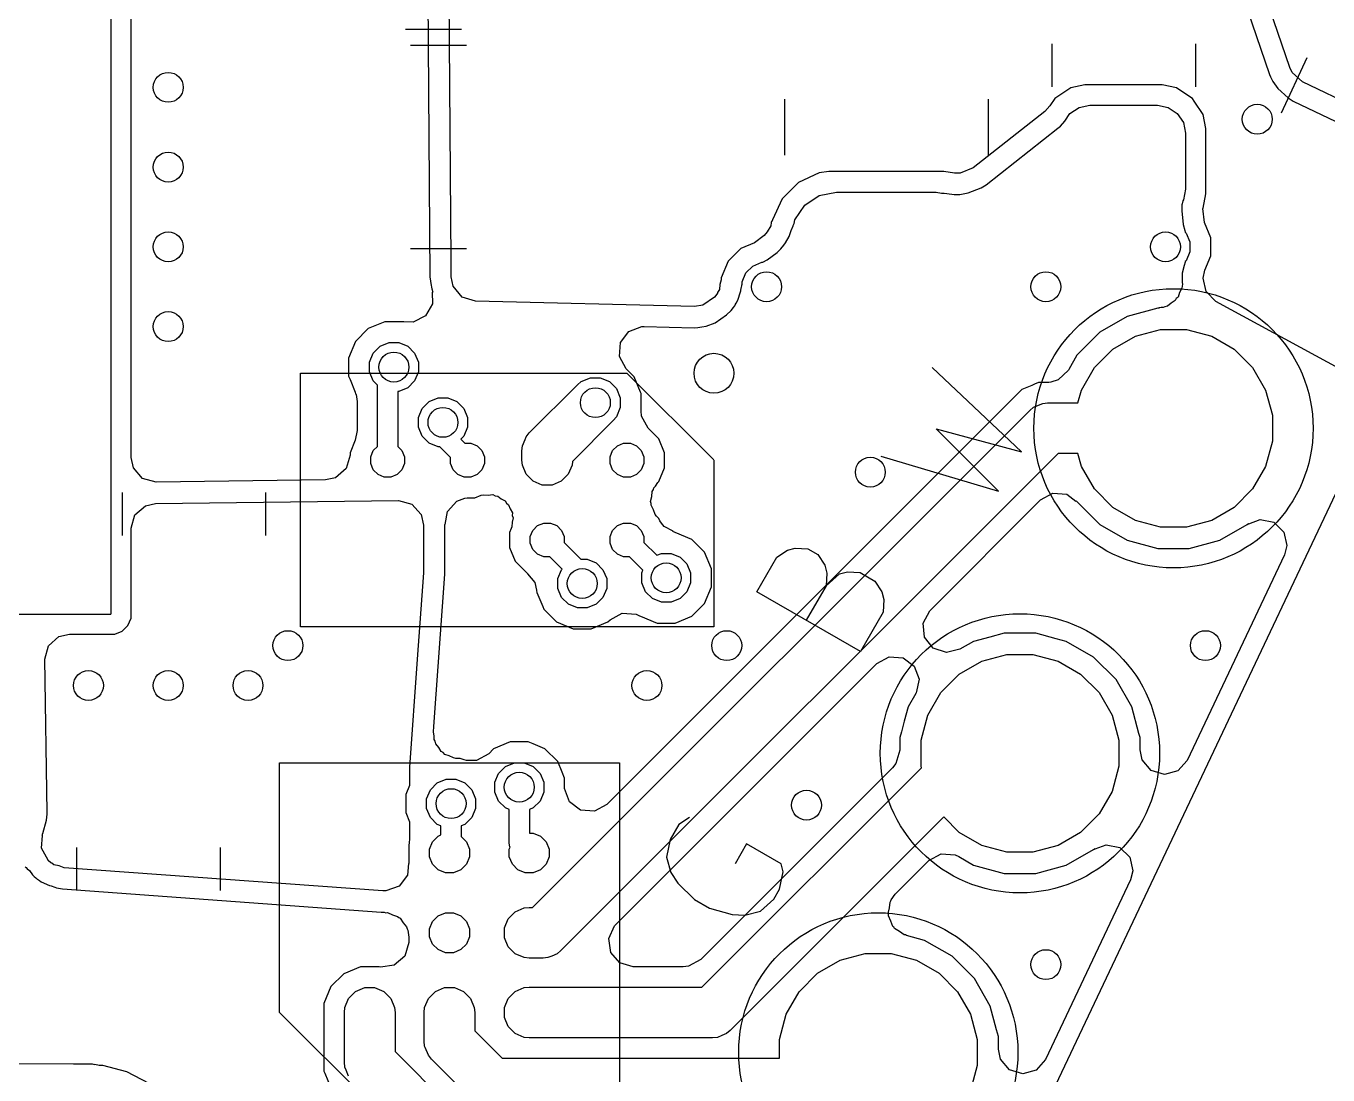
# Model space of a CAD drawing. Extents: x -28 to 25.3, y -6.8 to 48.4.
# Drawn here: x 15.07 to 21.6, y -2.31 to 2.95 of the extents above; entities that cross this region are included whole.
import ezdxf

# ---------------------------------------------------------------- set-up
doc = ezdxf.new("R2010")
doc.units = 0
doc.layers.add('BLACK', color=7, linetype='CONTINUOUS')

msp = doc.modelspace()

# ---------------------------------------------------------------- linework, layer by layer
at = {"layer": 'BLACK', "linetype": 'CONTINUOUS'}
for p, q in [((15.497245, 15.404511), (15.497245, 0)), ((18.934332, -5.108498), (25.084332, 7.891502)), ((15.597745, 0.785626), (15.597745, 6.620496)), ((17.077558, 4.148226), (17.096316, 1.690893)), ((17.202815, 1.770145), (17.184656, 4.149045)), ((21.407493, 2.740651), (21.110582, 3.607314)), ((21.009263, 3.572603), (21.306174, 2.70594)), ((17.254912, 2.931502), (16.973752, 2.931502)), ((17.279912, 2.851502), (16.998752, 2.851502)), ((20.214332, 2.859338), (20.214332, 2.643666)), ((20.934332, 2.859338), (20.934332, 2.643666)), ((21.365004, 2.512851), (21.494867, 2.791343)), ((21.306174, 2.70594), (21.310651, 2.694912)), ((21.310651, 2.694912), (21.3224, 2.670036)), ((21.419242, 2.715775), (21.407493, 2.740651)), ((21.471177, 2.669036), (21.419242, 2.715775)), ((20.309869, 2.639555), (20.229787, 2.586047)), ((20.309873, 2.639557), (20.309869, 2.639555)), ((20.380483, 2.653602), (20.309873, 2.639557)), ((20.380488, 2.653602), (20.380483, 2.653602)), ((20.768176, 2.653602), (20.380488, 2.653602)), ((20.76818, 2.653602), (20.768176, 2.653602)), ((20.83879, 2.639557), (20.76818, 2.653602)), ((20.838793, 2.639556), (20.83879, 2.639557)), ((20.838795, 2.639555), (20.838793, 2.639556)), ((20.87087, 2.618123), (20.838795, 2.639555)), ((20.918876, 2.586047), (20.87087, 2.618123)), ((21.3224, 2.670036), (21.347598, 2.636166)), ((21.347598, 2.636166), (21.399533, 2.589427)), ((22.199397, 2.319788), (21.471177, 2.669036)), ((18.874332, 2.582082), (18.874332, 2.300922)), ((19.894332, 2.582082), (19.894332, 2.300922)), ((20.204775, 2.548614), (20.178449, 2.520134)), ((20.229787, 2.586047), (20.204775, 2.548614)), ((20.350756, 2.540845), (20.404332, 2.551502)), ((20.404332, 2.551502), (20.744332, 2.551502)), ((20.744332, 2.551502), (20.797908, 2.540845)), ((20.927952, 2.572463), (20.918876, 2.586047)), ((20.972385, 2.505965), (20.927952, 2.572463)), ((21.399533, 2.589427), (21.424864, 2.572467)), ((21.424864, 2.572467), (22.153084, 2.223219)), ((20.178449, 2.520134), (19.819455, 2.237081)), ((20.279121, 2.471263), (20.305337, 2.510497)), ((20.305337, 2.510497), (20.350756, 2.540845)), ((20.797908, 2.540845), (20.843327, 2.510497)), ((20.843327, 2.510497), (20.873675, 2.465078)), ((20.972385, 2.505962), (20.972385, 2.505965)), ((20.972386, 2.505961), (20.972385, 2.505962)), ((20.986431, 2.435351), (20.972386, 2.505961)), ((19.885766, 2.152979), (20.24476, 2.436032)), ((20.24476, 2.436032), (20.257096, 2.447435)), ((20.257096, 2.447435), (20.279121, 2.471263)), ((20.873675, 2.465078), (20.884332, 2.411502)), ((20.986432, 2.435349), (20.986431, 2.435351)), ((20.986432, 2.107656), (20.986432, 2.435349)), ((20.884332, 2.411502), (20.884332, 2.131502)), ((19.819455, 2.237081), (19.754623, 2.211031)), ((18.94382, 2.16358), (18.862254, 2.082014)), ((19.048362, 2.212329), (18.94382, 2.16358)), ((19.04837, 2.212331), (19.048362, 2.212329)), ((19.096003, 2.218602), (19.04837, 2.212331)), ((19.672652, 2.218602), (19.096003, 2.218602)), ((19.672659, 2.218602), (19.672652, 2.218602)), ((19.672663, 2.218602), (19.672659, 2.218602)), ((19.672671, 2.218601), (19.672663, 2.218602)), ((19.726496, 2.211515), (19.672671, 2.218601)), ((19.754623, 2.211031), (19.726496, 2.211515)), ((18.975233, 2.050601), (19.048228, 2.099375)), ((19.048228, 2.099375), (19.134332, 2.116502)), ((19.134332, 2.116502), (19.634332, 2.116502)), ((19.634332, 2.116502), (19.660429, 2.111312)), ((19.660429, 2.111312), (19.673699, 2.110441)), ((19.673699, 2.110441), (19.712518, 2.105331)), ((19.712518, 2.105331), (19.724653, 2.104431)), ((19.724653, 2.104431), (19.75278, 2.103947)), ((19.75278, 2.103947), (19.794554, 2.111653)), ((19.794554, 2.111653), (19.859386, 2.137703)), ((19.859386, 2.137703), (19.885766, 2.152979)), ((20.884332, 2.131502), (20.873675, 2.077926)), ((20.972185, 2.036034), (20.986432, 2.107656)), ((18.862254, 2.082014), (18.813504, 1.977469)), ((18.926459, 1.977606), (18.975233, 2.050601)), ((20.86655, 2.05383), (20.865286, 2.02241)), ((20.866942, 2.055897), (20.86655, 2.05383)), ((20.867194, 2.057188), (20.866942, 2.055897)), ((20.87032, 2.072906), (20.867194, 2.057188)), ((20.873675, 2.077926), (20.87032, 2.072906)), ((20.971772, 2.033858), (20.972185, 2.036034)), ((20.97924, 1.964392), (20.971772, 2.033858)), ((18.80697, 1.963132), (18.805283, 1.947487)), ((18.809394, 1.968788), (18.80697, 1.963132)), ((18.81085, 1.968363), (18.809394, 1.968788)), ((18.813504, 1.977469), (18.81085, 1.968363)), ((18.922532, 1.957864), (18.926459, 1.977606)), ((20.865286, 2.02241), (20.872755, 1.952938)), ((21.011432, 1.886675), (20.97924, 1.964392)), ((18.772469, 1.898795), (18.723399, 1.862074)), ((18.787263, 1.91714), (18.772469, 1.898795)), ((18.805283, 1.947487), (18.787263, 1.91714)), ((18.897371, 1.892805), (18.907551, 1.923357)), ((18.907551, 1.923357), (18.912046, 1.934895)), ((18.912046, 1.934895), (18.913506, 1.938153)), ((18.913506, 1.938153), (18.913672, 1.938395)), ((18.913672, 1.938395), (18.913776, 1.938755)), ((18.913776, 1.938755), (18.917297, 1.946606)), ((18.917297, 1.946606), (18.917541, 1.946892)), ((18.917541, 1.946892), (18.918058, 1.948269)), ((18.918058, 1.948269), (18.922532, 1.957864)), ((20.872755, 1.952938), (20.880293, 1.923406)), ((20.880293, 1.923406), (20.883464, 1.91575)), ((20.883464, 1.91575), (20.888266, 1.910948)), ((20.888266, 1.910948), (20.90693, 1.865888)), ((17.279912, 1.831502), (16.998752, 1.831502)), ((18.655688, 1.834027), (18.591806, 1.770145)), ((18.723399, 1.862074), (18.655688, 1.834027)), ((18.836638, 1.813047), (18.855838, 1.831564)), ((18.855838, 1.831564), (18.870632, 1.849909)), ((18.870632, 1.849909), (18.879351, 1.862458)), ((18.879351, 1.862458), (18.897371, 1.892805)), ((20.90693, 1.865888), (20.90693, 1.817116)), ((21.011432, 1.796329), (21.011432, 1.886675)), ((17.203414, 1.691705), (17.202815, 1.770145)), ((18.591806, 1.770145), (18.557232, 1.686677)), ((18.714886, 1.745436), (18.759946, 1.7641)), ((18.759946, 1.7641), (18.766094, 1.7641)), ((18.766094, 1.7641), (18.787568, 1.776326)), ((18.787568, 1.776326), (18.836638, 1.813047)), ((20.882505, 1.764938), (20.877198, 1.74848)), ((20.883464, 1.767255), (20.882505, 1.764938)), ((20.888266, 1.772056), (20.883464, 1.767255)), ((20.90693, 1.817116), (20.888266, 1.772056)), ((20.981452, 1.723952), (21.011432, 1.796329)), ((18.661734, 1.665888), (18.680398, 1.710948)), ((18.680398, 1.710948), (18.714886, 1.745436)), ((20.868058, 1.709631), (20.867704, 1.662132)), ((20.877198, 1.74848), (20.868058, 1.709631)), ((20.972312, 1.685103), (20.981452, 1.723952)), ((17.096316, 1.690893), (17.098584, 1.66977)), ((17.098584, 1.66977), (17.100983, 1.658307)), ((17.100983, 1.658307), (17.106627, 1.631337)), ((17.21344, 1.643798), (17.203414, 1.691705)), ((17.257945, 1.589936), (17.21344, 1.643798)), ((18.550381, 1.652339), (18.547772, 1.628165)), ((18.557232, 1.675668), (18.550381, 1.652339)), ((18.557232, 1.686677), (18.557232, 1.675668)), ((18.654648, 1.620324), (18.657216, 1.635372)), ((18.657216, 1.635372), (18.657993, 1.638682)), ((18.657993, 1.638682), (18.659993, 1.64549)), ((18.659993, 1.64549), (18.660625, 1.649892)), ((18.660625, 1.649892), (18.661734, 1.654611)), ((18.661734, 1.654611), (18.661734, 1.665888)), ((20.865315, 1.633567), (20.854338, 1.612516)), ((20.869417, 1.65433), (20.865315, 1.633567)), ((20.867704, 1.662132), (20.869417, 1.65433)), ((20.987298, 1.616859), (20.972312, 1.685103)), ((17.106627, 1.631337), (17.110151, 1.614502)), ((17.110151, 1.614502), (17.10761, 1.613971)), ((17.10761, 1.613971), (17.110008, 1.556512)), ((17.324505, 1.568686), (17.257945, 1.589936)), ((18.423255, 1.542934), (17.324505, 1.568686)), ((18.522678, 1.589052), (18.465268, 1.549229)), ((18.52975, 1.59782), (18.522678, 1.589052)), ((18.537547, 1.608629), (18.52975, 1.59782)), ((18.538894, 1.613217), (18.537547, 1.608629)), ((18.547772, 1.628165), (18.538894, 1.613217)), ((18.631099, 1.558732), (18.639855, 1.573474)), ((18.639855, 1.573474), (18.654254, 1.616673)), ((18.654254, 1.616673), (18.654648, 1.620324)), ((20.83301, 1.571614), (20.812392, 1.559839)), ((20.838481, 1.582108), (20.83301, 1.571614)), ((20.84748, 1.589788), (20.838481, 1.582108)), ((20.854338, 1.612516), (20.84748, 1.589788)), ((21.036801, 1.567552), (20.987298, 1.616859)), ((21.673014, 1.221784), (21.036801, 1.567552)), ((17.110008, 1.556512), (17.074717, 1.496211)), ((18.465268, 1.549229), (18.423255, 1.542934)), ((18.583721, 1.501051), (18.606041, 1.521814)), ((18.606041, 1.521814), (18.613113, 1.530582)), ((18.613113, 1.530582), (18.61661, 1.535164)), ((18.61661, 1.535164), (18.624407, 1.545973)), ((18.624407, 1.545973), (18.626354, 1.549953)), ((18.626354, 1.549953), (18.631099, 1.558732)), ((20.745066, 1.533603), (20.591929, 1.492569)), ((20.753123, 1.534663), (20.745066, 1.533603)), ((20.761941, 1.537507), (20.753, 1.535596)), ((20.753, 1.535596), (20.753123, 1.534663)), ((20.772338, 1.536962), (20.761941, 1.537507)), ((20.780072, 1.54138), (20.772338, 1.536962)), ((20.794337, 1.544427), (20.780072, 1.54138)), ((20.812392, 1.559839), (20.794337, 1.544427)), ((16.870528, 1.465756), (16.78706, 1.431182)), ((16.87053, 1.465756), (16.870528, 1.465756)), ((16.960876, 1.465756), (16.87053, 1.465756)), ((16.960881, 1.465756), (16.960876, 1.465756)), ((16.965492, 1.464839), (16.960881, 1.465756)), ((17.012426, 1.464561), (16.965492, 1.464839)), ((17.074717, 1.496211), (17.012426, 1.464561)), ((18.093117, 1.417034), (18.158581, 1.441451)), ((18.158581, 1.441451), (18.170313, 1.441733)), ((18.170313, 1.441733), (18.420746, 1.435863)), ((18.420746, 1.435863), (18.439125, 1.437016)), ((18.439125, 1.437016), (18.460131, 1.440164)), ((18.460131, 1.440164), (18.481133, 1.44331)), ((18.481133, 1.44331), (18.481134, 1.443311)), ((18.481134, 1.443311), (18.481138, 1.443311)), ((18.481138, 1.443311), (18.526311, 1.461228)), ((18.526311, 1.461228), (18.583721, 1.501051)), ((20.591929, 1.492569), (20.454635, 1.413303)), ((16.78706, 1.431182), (16.723177, 1.367299)), ((18.051245, 1.361101), (18.093117, 1.417034)), ((20.454632, 1.413301), (20.342533, 1.301202)), ((20.454635, 1.413303), (20.454632, 1.413301)), ((20.519951, 1.328179), (20.63299, 1.393442)), ((20.63299, 1.393442), (20.759069, 1.427224)), ((20.759069, 1.427224), (20.889595, 1.427224)), ((20.889595, 1.427224), (21.015674, 1.393442)), ((21.015674, 1.393442), (21.128713, 1.328179)), ((16.723177, 1.367299), (16.688603, 1.283831)), ((16.793105, 1.263042), (16.811769, 1.308102)), ((16.811769, 1.308102), (16.846257, 1.34259)), ((16.846257, 1.34259), (16.891317, 1.361254)), ((16.891317, 1.361254), (16.940089, 1.361254)), ((16.940089, 1.361254), (16.985149, 1.34259)), ((16.985149, 1.34259), (17.019637, 1.308102)), ((17.019637, 1.308102), (17.038301, 1.263042)), ((18.046261, 1.291409), (18.051245, 1.361101)), ((20.427655, 1.235883), (20.519951, 1.328179)), ((21.128713, 1.328179), (21.221009, 1.235883)), ((16.688603, 1.283831), (16.688603, 1.193482)), ((16.793105, 1.21427), (16.793105, 1.263042)), ((17.038301, 1.263042), (17.038301, 1.21427)), ((18.079746, 1.230086), (18.046261, 1.291409)), ((20.340362, 1.297442), (20.299808, 1.227198)), ((20.342531, 1.301199), (20.340362, 1.297442)), ((20.342533, 1.301202), (20.342531, 1.301199)), ((16.447332, 1.208502), (18.083332, 1.208502)), ((16.447332, -0.064498), (16.447332, 1.208502)), ((16.688603, 1.193482), (16.69569, 1.176373)), ((16.69569, 1.176373), (16.721993, 1.112871)), ((16.811769, 1.16921), (16.793105, 1.21427)), ((17.038301, 1.21427), (17.019637, 1.16921)), ((17.855258, 1.165616), (17.901039, 1.184579)), ((17.901039, 1.184579), (17.950593, 1.184579)), ((17.950593, 1.184579), (17.996374, 1.165616)), ((18.120038, 1.189794), (18.079746, 1.230086)), ((18.083332, 1.208502), (18.519332, 0.772502)), ((18.152179, 1.112195), (18.120038, 1.189794)), ((20.061899, 0.813477), (19.613712, 1.237195)), ((20.297155, 1.222603), (20.246588, 1.174387)), ((20.299808, 1.227198), (20.297155, 1.222603)), ((20.362392, 1.122844), (20.427655, 1.235883)), ((21.221009, 1.235883), (21.286272, 1.122844)), ((16.721993, 1.112871), (16.723619, 1.104697)), ((16.833532, 1.147447), (16.811769, 1.16921)), ((16.833532, 0.840681), (16.833532, 1.147447)), ((16.940089, 1.116058), (16.935132, 1.116058)), ((16.935132, 1.116058), (16.935132, 0.840681)), ((16.985149, 1.134722), (16.940089, 1.116058)), ((17.019637, 1.16921), (16.985149, 1.134722)), ((17.594529, 0.908338), (17.836013, 1.149822)), ((17.836013, 1.149822), (17.855258, 1.165616)), ((20.063508, 1.125722), (17.983113, -0.954673)), ((17.996374, 1.165616), (18.031413, 1.130577)), ((18.031413, 1.130577), (18.050376, 1.084796)), ((18.154914, 1.105593), (18.152179, 1.112195)), ((20.063516, 1.125727), (20.063508, 1.125722)), ((20.113775, 1.146545), (20.063516, 1.125727)), ((20.11378, 1.146546), (20.113775, 1.146545)), ((20.127057, 1.152045), (20.11378, 1.146546)), ((20.147715, 1.160602), (20.127057, 1.152045)), ((20.199829, 1.160602), (20.147715, 1.160602)), ((20.209758, 1.162224), (20.199829, 1.160602)), ((20.246588, 1.174387), (20.209758, 1.162224)), ((20.345152, 1.058502), (20.362392, 1.122844)), ((21.286272, 1.122844), (21.320054, 0.996765)), ((16.723619, 1.104697), (16.726409, 1.100356)), ((16.726409, 1.100356), (16.731432, 1.065421)), ((16.731432, 1.065421), (16.731432, 0.919869)), ((17.057798, 1.030702), (17.092286, 1.06519)), ((17.092286, 1.06519), (17.137346, 1.083854)), ((17.137346, 1.083854), (17.186118, 1.083854)), ((17.186118, 1.083854), (17.231178, 1.06519)), ((17.231178, 1.06519), (17.265666, 1.030702)), ((18.050376, 1.084796), (18.050376, 1.035242)), ((18.154916, 1.105588), (18.154914, 1.105593)), ((18.154916, 1.019001), (18.154916, 1.105588)), ((20.122729, 1.037099), (20.16851, 1.056062)), ((20.16851, 1.056062), (20.193286, 1.058502)), ((20.193286, 1.058502), (20.345152, 1.058502)), ((17.039134, 0.985642), (17.057798, 1.030702)), ((17.039134, 0.93687), (17.039134, 0.985642)), ((17.265666, 1.030702), (17.28433, 0.985642)), ((17.28433, 0.985642), (17.28433, 0.93687)), ((17.61068, -1.471498), (20.103483, 1.021304)), ((18.031413, 0.989461), (18.015619, 0.970216)), ((18.050376, 1.035242), (18.031413, 0.989461)), ((18.15775, 0.992643), (18.154916, 1.019001)), ((18.191235, 0.93132), (18.15775, 0.992643)), ((20.103483, 1.021304), (20.122728, 1.037098)), ((20.122728, 1.037098), (20.122729, 1.037099)), ((21.320054, 0.996765), (21.320054, 0.866239)), ((16.731432, 0.919869), (16.721993, 0.872415)), ((17.057798, 0.89181), (17.039134, 0.93687)), ((17.28433, 0.93687), (17.265666, 0.89181)), ((18.015619, 0.970216), (17.810723, 0.765321)), ((18.244217, 0.878338), (18.191235, 0.93132)), ((19.947613, 0.615528), (19.633602, 0.928788)), ((19.633602, 0.928788), (20.061899, 0.813477)), ((16.721993, 0.872415), (16.695732, 0.809018)), ((17.092286, 0.857322), (17.057798, 0.89181)), ((17.137346, 0.838658), (17.092286, 0.857322)), ((17.265666, 0.89181), (17.250766, 0.87691)), ((17.250766, 0.87691), (17.271336, 0.85634)), ((17.271336, 0.85634), (17.301207, 0.85634)), ((17.301207, 0.85634), (17.332389, 0.843424)), ((17.559819, 0.843424), (17.573093, 0.875471)), ((17.573093, 0.875471), (17.578735, 0.889092)), ((17.578735, 0.889092), (17.578736, 0.889093)), ((17.578736, 0.889093), (17.594529, 0.908338)), ((18.036275, 0.843424), (18.067457, 0.85634)), ((18.067457, 0.85634), (18.101207, 0.85634)), ((18.101207, 0.85634), (18.132389, 0.843424)), ((18.244217, 0.878337), (18.244217, 0.878338)), ((18.244219, 0.878335), (18.244217, 0.878337)), ((18.272932, 0.809017), (18.244219, 0.878335)), ((21.320054, 0.866239), (21.286272, 0.74016)), ((15.609612, 0.732691), (15.597745, 0.785626)), ((16.695732, 0.796386), (16.676047, 0.729347)), ((16.695732, 0.809018), (16.695732, 0.796386)), ((16.799494, 0.788377), (16.81241, 0.819559)), ((16.799494, 0.754627), (16.799494, 0.788377)), ((16.81241, 0.819559), (16.833532, 0.840681)), ((16.935132, 0.840681), (16.956254, 0.819559)), ((16.956254, 0.819559), (16.96917, 0.788377)), ((16.96917, 0.788377), (16.96917, 0.754627)), ((17.145334, 0.838658), (17.137346, 0.838658)), ((17.199494, 0.784498), (17.145334, 0.838658)), ((17.199494, 0.754627), (17.199494, 0.784498)), ((17.332389, 0.843424), (17.356254, 0.819559)), ((17.356254, 0.819559), (17.36917, 0.788377)), ((17.36917, 0.788377), (17.36917, 0.754627)), ((17.557332, 0.818535), (17.559772, 0.843311)), ((17.557332, 0.771502), (17.557332, 0.818535)), ((17.559772, 0.843311), (17.559819, 0.843424)), ((20.245891, 0.804502), (17.753089, -1.688301)), ((17.999494, 0.788377), (18.01241, 0.819559)), ((17.999494, 0.754627), (17.999494, 0.788377)), ((18.01241, 0.819559), (18.036275, 0.843424)), ((18.132389, 0.843424), (18.156254, 0.819559)), ((18.156254, 0.819559), (18.16917, 0.788377)), ((18.16917, 0.788377), (18.16917, 0.754627)), ((18.272932, 0.733987), (18.272932, 0.809017)), ((19.356569, 0.79181), (19.947613, 0.615528)), ((20.345152, 0.804502), (20.245891, 0.804502)), ((20.362392, 0.74016), (20.345152, 0.804502)), ((15.656031, 0.68047), (15.609612, 0.732691)), ((16.676047, 0.729347), (16.623243, 0.683592)), ((16.81241, 0.723445), (16.799494, 0.754627)), ((16.836275, 0.69958), (16.81241, 0.723445)), ((16.956254, 0.723445), (16.932389, 0.69958)), ((16.96917, 0.754627), (16.956254, 0.723445)), ((17.21241, 0.723445), (17.199494, 0.754627)), ((17.236275, 0.69958), (17.21241, 0.723445)), ((17.356254, 0.723445), (17.332389, 0.69958)), ((17.36917, 0.754627), (17.356254, 0.723445)), ((17.559772, 0.746726), (17.557332, 0.771502)), ((17.578735, 0.700945), (17.559772, 0.746726)), ((17.808892, 0.746726), (17.789929, 0.700945)), ((17.810723, 0.765321), (17.808892, 0.746726)), ((18.01241, 0.723445), (17.999494, 0.754627)), ((18.036275, 0.69958), (18.01241, 0.723445)), ((18.156254, 0.723445), (18.132389, 0.69958)), ((18.16917, 0.754627), (18.156254, 0.723445)), ((18.244219, 0.664669), (18.272932, 0.733987)), ((18.520332, 0.771502), (18.520332, -0.064498)), ((20.427655, 0.627121), (20.362392, 0.74016)), ((21.286272, 0.74016), (21.221009, 0.627121)), ((15.723315, 0.661636), (15.656031, 0.68047)), ((16.573302, 0.672396), (15.723315, 0.661636)), ((16.623243, 0.683592), (16.573302, 0.672396)), ((16.867457, 0.686664), (16.836275, 0.69958)), ((16.901207, 0.686664), (16.867457, 0.686664)), ((16.932389, 0.69958), (16.901207, 0.686664)), ((17.267457, 0.686664), (17.236275, 0.69958)), ((17.301207, 0.686664), (17.267457, 0.686664)), ((17.332389, 0.69958), (17.301207, 0.686664)), ((17.613775, 0.665905), (17.578735, 0.700945)), ((17.659556, 0.646942), (17.613775, 0.665905)), ((17.754889, 0.665905), (17.709108, 0.646942)), ((17.789929, 0.700945), (17.754889, 0.665905)), ((18.067457, 0.686664), (18.036275, 0.69958)), ((18.101207, 0.686664), (18.067457, 0.686664)), ((18.132389, 0.69958), (18.101207, 0.686664)), ((18.226715, 0.640482), (18.238734, 0.659183)), ((18.238734, 0.659183), (18.244217, 0.664667)), ((18.244217, 0.664667), (18.244219, 0.664669)), ((15.554332, 0.393666), (15.554332, 0.609338)), ((16.274332, 0.393666), (16.274332, 0.609338)), ((17.321847, 0.582902), (17.353997, 0.59622)), ((17.353997, 0.59622), (17.366643, 0.598598)), ((17.366643, 0.598598), (17.389119, 0.596351)), ((17.389119, 0.596351), (17.411578, 0.598765)), ((17.411578, 0.598765), (17.423215, 0.592941)), ((17.423215, 0.592941), (17.436166, 0.591645)), ((17.436166, 0.591645), (17.453859, 0.577602)), ((17.709108, 0.646942), (17.659556, 0.646942)), ((18.202625, 0.564288), (18.208404, 0.589265)), ((18.208404, 0.589265), (18.210233, 0.614836)), ((18.210233, 0.614836), (18.216621, 0.624776)), ((18.216621, 0.624776), (18.218376, 0.63236)), ((18.218376, 0.63236), (18.226715, 0.640482)), ((20.157911, 0.572132), (20.219232, 0.605615)), ((20.219232, 0.605615), (20.288924, 0.600631)), ((20.288924, 0.600631), (20.33546, 0.566227)), ((20.519951, 0.534825), (20.427655, 0.627121)), ((21.221009, 0.627121), (21.128713, 0.534825)), ((15.61743, 0.497538), (15.670234, 0.543293)), ((15.670234, 0.543293), (15.72017, 0.554488)), ((15.72017, 0.554488), (16.938764, 0.569913)), ((16.938764, 0.569913), (17.006046, 0.551079)), ((17.006046, 0.551079), (17.052465, 0.498858)), ((17.183701, 0.51407), (17.231156, 0.565351)), ((17.231156, 0.565351), (17.271832, 0.580765)), ((17.271832, 0.580765), (17.283194, 0.582902)), ((17.283194, 0.582902), (17.321847, 0.582902)), ((17.453859, 0.577602), (17.474058, 0.567492)), ((17.474058, 0.567492), (17.480699, 0.5563)), ((17.480699, 0.5563), (17.490893, 0.548209)), ((17.490893, 0.548209), (17.498184, 0.526831)), ((17.498184, 0.526831), (17.509712, 0.507404)), ((18.205953, 0.554992), (18.202625, 0.564288)), ((18.205249, 0.545144), (18.205953, 0.554992)), ((18.217534, 0.522646), (18.205249, 0.545144)), ((18.226176, 0.498508), (18.217534, 0.522646)), ((19.603979, 0.0182), (20.157911, 0.572132)), ((20.33546, 0.566227), (20.336785, 0.567551)), ((20.336785, 0.567551), (20.342532, 0.561804)), ((20.342532, 0.561804), (20.454634, 0.449702)), ((20.63299, 0.469562), (20.519951, 0.534825)), ((21.128713, 0.534825), (21.015674, 0.469562)), ((15.597745, 0.430499), (15.61743, 0.497538)), ((17.052465, 0.498858), (17.064332, 0.445923)), ((17.172234, 0.449391), (17.183701, 0.51407)), ((17.508024, 0.460152), (17.507219, 0.437578)), ((17.513449, 0.48208), (17.508024, 0.460152)), ((17.509712, 0.507404), (17.509247, 0.494398)), ((17.509247, 0.494398), (17.513449, 0.48208)), ((18.231882, 0.490672), (18.226176, 0.498508)), ((18.244219, 0.478335), (18.231882, 0.490672)), ((18.248642, 0.467657), (18.244219, 0.478335)), ((18.257322, 0.455737), (18.248642, 0.467657)), ((20.759069, 0.43578), (20.63299, 0.469562)), ((21.015674, 0.469562), (20.889595, 0.43578)), ((21.201879, 0.452363), (21.258211, 0.474145)), ((21.258211, 0.474145), (21.326657, 0.460112)), ((21.326657, 0.460112), (21.37665, 0.411303)), ((15.597745, -0.019991), (15.597745, 0.430499)), ((17.064332, 0.445923), (17.064332, 0.215927)), ((17.171244, 0.449336), (17.172234, 0.449391)), ((17.171432, 0.445931), (17.171244, 0.449336)), ((17.171432, 0.215898), (17.171432, 0.445931)), ((17.504126, 0.429284), (17.495732, 0.409021)), ((17.495732, 0.409021), (17.495732, 0.409017)), ((17.495732, 0.409017), (17.495732, 0.333987)), ((17.507219, 0.437578), (17.504126, 0.429284)), ((17.599494, 0.388377), (17.61241, 0.419559)), ((17.61241, 0.419559), (17.636275, 0.443424)), ((17.636275, 0.443424), (17.667457, 0.45634)), ((17.667457, 0.45634), (17.701207, 0.45634)), ((17.701207, 0.45634), (17.732389, 0.443424)), ((17.732389, 0.443424), (17.756254, 0.419559)), ((17.756254, 0.419559), (17.76917, 0.388377)), ((17.999494, 0.388377), (18.01241, 0.419559)), ((18.01241, 0.419559), (18.036275, 0.443424)), ((18.036275, 0.443424), (18.067457, 0.45634)), ((18.067457, 0.45634), (18.101207, 0.45634)), ((18.101207, 0.45634), (18.132389, 0.443424)), ((18.132389, 0.443424), (18.156254, 0.419559)), ((18.156254, 0.419559), (18.16917, 0.388377)), ((18.271456, 0.439501), (18.257322, 0.455737)), ((18.316051, 0.416172), (18.271456, 0.439501)), ((18.314833, 0.41323), (18.316051, 0.416172)), ((18.326117, 0.408556), (18.314833, 0.41323)), ((18.409586, 0.373982), (18.326117, 0.408556)), ((20.454634, 0.449702), (20.59193, 0.370435)), ((20.889595, 0.43578), (20.759069, 0.43578)), ((21.056734, 0.370435), (21.19403, 0.449702)), ((21.19403, 0.449703), (21.201069, 0.453766)), ((21.19403, 0.449702), (21.19403, 0.449703)), ((21.201069, 0.453766), (21.201879, 0.452363)), ((21.37665, 0.411303), (21.392319, 0.343213)), ((17.495732, 0.333987), (17.524445, 0.264669)), ((17.599494, 0.354627), (17.599494, 0.388377)), ((17.61241, 0.323445), (17.599494, 0.354627)), ((17.76917, 0.388377), (17.76917, 0.358506)), ((17.76917, 0.358506), (17.85213, 0.275546)), ((17.999494, 0.354627), (17.999494, 0.388377)), ((18.01241, 0.323445), (17.999494, 0.354627)), ((18.16917, 0.388377), (18.16917, 0.358506)), ((18.16917, 0.358506), (18.233268, 0.294408)), ((18.47347, 0.310098), (18.409586, 0.373982)), ((18.888456, 0.319704), (18.927485, 0.330162)), ((18.927485, 0.330162), (18.991258, 0.326334)), ((20.59193, 0.370435), (20.745064, 0.329402)), ((20.745064, 0.329402), (20.745066, 0.329402)), ((20.745066, 0.329402), (20.903598, 0.329402)), ((20.903598, 0.329402), (20.9036, 0.329402)), ((20.9036, 0.329402), (21.056734, 0.370435)), ((21.392319, 0.343213), (21.380628, 0.297549)), ((17.524445, 0.264669), (17.577499, 0.211615)), ((17.636275, 0.29958), (17.61241, 0.323445)), ((17.667457, 0.286664), (17.636275, 0.29958)), ((17.697328, 0.286664), (17.667457, 0.286664)), ((17.758898, 0.225094), (17.697328, 0.286664)), ((17.85213, 0.275546), (17.884518, 0.275546)), ((17.884518, 0.275546), (17.929578, 0.256882)), ((18.036275, 0.29958), (18.01241, 0.323445)), ((18.067457, 0.286664), (18.036275, 0.29958)), ((18.097328, 0.286664), (18.067457, 0.286664)), ((18.164146, 0.219846), (18.097328, 0.286664)), ((18.233268, 0.294408), (18.256558, 0.304054)), ((18.256558, 0.304054), (18.30533, 0.304054)), ((18.30533, 0.304054), (18.35039, 0.28539)), ((18.35039, 0.28539), (18.384878, 0.250902)), ((18.508044, 0.226629), (18.47347, 0.310098)), ((18.735141, 0.111298), (18.835141, 0.284503)), ((18.835141, 0.284503), (18.888456, 0.319704)), ((18.991258, 0.326334), (19.040745, 0.297763)), ((19.040745, 0.297763), (19.075947, 0.244448)), ((21.380628, 0.297549), (20.892522, -0.73422)), ((17.064017, 0.207092), (17.033049, -0.226468)), ((17.064332, 0.215927), (17.064017, 0.207092)), ((17.116273, -0.564542), (17.170845, 0.199461)), ((17.170845, 0.199461), (17.171049, 0.203276)), ((17.171049, 0.203276), (17.171098, 0.204658)), ((17.171098, 0.204658), (17.171365, 0.212128)), ((17.171365, 0.212128), (17.171432, 0.215898)), ((17.577499, 0.211615), (17.577501, 0.211614)), ((17.577501, 0.211614), (17.577923, 0.211332)), ((17.577923, 0.211332), (17.578635, 0.21048)), ((17.578635, 0.21048), (17.586135, 0.20298)), ((17.586135, 0.20298), (17.585463, 0.202309)), ((17.585463, 0.202309), (17.622728, 0.15772)), ((17.737534, 0.177334), (17.756198, 0.222394)), ((17.756198, 0.222394), (17.758898, 0.225094)), ((17.929578, 0.256882), (17.964066, 0.222394)), ((17.964066, 0.222394), (17.98273, 0.177334)), ((18.158346, 0.205842), (18.164146, 0.219846)), ((18.158346, 0.15707), (18.158346, 0.205842)), ((18.384878, 0.250902), (18.403542, 0.205842)), ((18.403542, 0.205842), (18.403542, 0.15707)), ((18.508044, 0.136283), (18.508044, 0.226629)), ((19.075947, 0.244448), (19.086404, 0.205418)), ((19.086404, 0.205418), (19.082577, 0.141645)), ((19.082577, 0.141645), (19.150177, 0.201591)), ((19.150177, 0.201591), (19.189207, 0.212048)), ((19.189207, 0.212048), (19.25298, 0.208221)), ((19.25298, 0.208221), (19.32721, 0.165363)), ((17.622728, 0.15772), (17.630633, 0.119749)), ((17.737534, 0.128562), (17.737534, 0.177334)), ((17.98273, 0.177334), (17.98273, 0.128562)), ((18.17701, 0.11201), (18.158346, 0.15707)), ((18.403542, 0.15707), (18.384878, 0.11201)), ((18.47347, 0.052814), (18.508044, 0.136283)), ((19.082577, 0.141645), (18.982577, -0.03156)), ((19.32721, 0.165363), (19.362412, 0.112048)), ((17.630633, 0.119749), (17.63065, 0.119752)), ((17.63065, 0.119752), (17.631012, 0.117932)), ((17.631012, 0.117932), (17.633032, 0.10823)), ((17.633032, 0.10823), (17.633032, 0.107774)), ((17.633032, 0.107774), (17.66198, 0.037889)), ((17.756198, 0.083502), (17.737534, 0.128562)), ((17.790686, 0.049014), (17.756198, 0.083502)), ((17.964066, 0.083502), (17.929578, 0.049014)), ((17.98273, 0.128562), (17.964066, 0.083502)), ((18.211498, 0.077522), (18.17701, 0.11201)), ((18.256558, 0.058858), (18.211498, 0.077522)), ((18.35039, 0.077522), (18.30533, 0.058858)), ((18.384878, 0.11201), (18.35039, 0.077522)), ((19.254756, -0.188702), (18.735141, 0.111298)), ((19.362412, 0.112048), (19.37287, 0.073019)), ((19.37287, 0.073019), (19.369042, 0.009246)), ((0, 0), (15.497245, 0)), ((17.66198, 0.037889), (17.667606, 0.024306)), ((17.667606, 0.024306), (17.73149, -0.039578)), ((17.835746, 0.03035), (17.790686, 0.049014)), ((17.884518, 0.03035), (17.835746, 0.03035)), ((17.929578, 0.049014), (17.884518, 0.03035)), ((17.999406, -0.028945), (18.060725, 0.004539)), ((18.060725, 0.004539), (18.130417, -0.000444)), ((18.30533, 0.058858), (18.256558, 0.058858)), ((18.409586, -0.01107), (18.47347, 0.052814)), ((19.369042, 0.009246), (19.254756, -0.188702)), ((19.569955, -0.045958), (19.601972, 0.016144)), ((19.601972, 0.016144), (19.603979, 0.0182)), ((15.554174, -0.0852), (15.582445, -0.056929)), ((15.582445, -0.056929), (15.597745, -0.019991)), ((18.520332, -0.064498), (16.447332, -0.064498)), ((17.73149, -0.039578), (17.814959, -0.074152)), ((17.905305, -0.074152), (17.988774, -0.039578)), ((17.988774, -0.039578), (17.999406, -0.028945)), ((18.130417, -0.000444), (18.146412, -0.00863)), ((18.146412, -0.00863), (18.152301, -0.011069)), ((18.152301, -0.011069), (18.152302, -0.01107)), ((18.152302, -0.01107), (18.235771, -0.045644)), ((18.235771, -0.045644), (18.235773, -0.045644)), ((18.235773, -0.045644), (18.326115, -0.045644)), ((18.326115, -0.045644), (18.326117, -0.045644)), ((18.326117, -0.045644), (18.409586, -0.01107)), ((19.576596, -0.115511), (19.569955, -0.045958)), ((15.183683, -0.159124), (15.235754, -0.112537)), ((15.235754, -0.112537), (15.289049, -0.1005)), ((15.289049, -0.1005), (15.517234, -0.1005)), ((15.517234, -0.1005), (15.517236, -0.1005)), ((15.517236, -0.1005), (15.554174, -0.0852)), ((17.814959, -0.074152), (17.814961, -0.074152)), ((17.814961, -0.074152), (17.905303, -0.074152)), ((17.905303, -0.074152), (17.905305, -0.074152)), ((19.619785, -0.170433), (19.576596, -0.115511)), ((19.903735, -0.115511), (19.821928, -0.137431)), ((19.975064, -0.096398), (19.903735, -0.115511)), ((20.1336, -0.096398), (19.975064, -0.096398)), ((20.235689, -0.123753), (20.1336, -0.096398)), ((20.286735, -0.137431), (20.235689, -0.123753)), ((15.165065, -0.226468), (15.183683, -0.159124)), ((19.685812, -0.193286), (19.619785, -0.170433)), ((19.753712, -0.176815), (19.685812, -0.193286)), ((19.821925, -0.137433), (19.753712, -0.176815)), ((19.821928, -0.137431), (19.821925, -0.137433)), ((20.42403, -0.216698), (20.286734, -0.137431)), ((20.286734, -0.137431), (20.286735, -0.137431)), ((15.177281, -0.996171), (15.165065, -0.226468)), ((17.033049, -0.226468), (16.994332, -0.768501)), ((18.67211, -0.913671), (19.33758, -0.248199)), ((19.33758, -0.248199), (19.398903, -0.214715)), ((19.398903, -0.214715), (19.468595, -0.219699)), ((19.468595, -0.219699), (19.524528, -0.261571)), ((19.749951, -0.301821), (19.86299, -0.236558)), ((19.86299, -0.236558), (19.989069, -0.202776)), ((19.989069, -0.202776), (20.119595, -0.202776)), ((20.119595, -0.202776), (20.245674, -0.236558)), ((20.245674, -0.236558), (20.358713, -0.301821)), ((20.536132, -0.3288), (20.42403, -0.216698)), ((19.524528, -0.261571), (19.548945, -0.327035)), ((19.657655, -0.394117), (19.749951, -0.301821)), ((20.358713, -0.301821), (20.451009, -0.394117)), ((19.548945, -0.327035), (19.534093, -0.395308)), ((20.615399, -0.466096), (20.536132, -0.3288)), ((19.532649, -0.39788), (19.493265, -0.466095)), ((19.534093, -0.395308), (19.532649, -0.39788)), ((19.592392, -0.507156), (19.657655, -0.394117)), ((20.451009, -0.394117), (20.516272, -0.507156)), ((19.493265, -0.466095), (19.474006, -0.53797)), ((19.55861, -0.633235), (19.592392, -0.507156)), ((20.516272, -0.507156), (20.550054, -0.633235)), ((20.651259, -0.599925), (20.615399, -0.466096)), ((17.114378, -0.591063), (17.116273, -0.564542)), ((19.474006, -0.53797), (19.45978, -0.591063)), ((17.118268, -0.61262), (17.114378, -0.591063)), ((17.11744, -0.628638), (17.118268, -0.61262)), ((17.122874, -0.63814), (17.11744, -0.628638)), ((17.125269, -0.651409), (17.122874, -0.63814)), ((17.140543, -0.669036), (17.125269, -0.651409)), ((17.499157, -0.641398), (17.41569, -0.675972)), ((17.499159, -0.641398), (17.499157, -0.641398)), ((17.589505, -0.641398), (17.499159, -0.641398)), ((17.589506, -0.641398), (17.589505, -0.641398)), ((17.613674, -0.651409), (17.589506, -0.641398)), ((17.672974, -0.675972), (17.613674, -0.651409)), ((19.45978, -0.591063), (19.452232, -0.619231)), ((19.452232, -0.619231), (19.452232, -0.683428)), ((19.55861, -0.763761), (19.55861, -0.633235)), ((20.550054, -0.633235), (20.550054, -0.763761)), ((20.656432, -0.619231), (20.651259, -0.599925)), ((20.656432, -0.681193), (20.656432, -0.619231)), ((17.152126, -0.68929), (17.140543, -0.669036)), ((17.162999, -0.694952), (17.152126, -0.68929)), ((17.171024, -0.704213), (17.162999, -0.694952)), ((17.193403, -0.710784), (17.171024, -0.704213)), ((17.214097, -0.72156), (17.193403, -0.710784)), ((17.391189, -0.700473), (17.329865, -0.733957)), ((17.41569, -0.675972), (17.391189, -0.700473)), ((17.736858, -0.739856), (17.672974, -0.675972)), ((19.452232, -0.683428), (19.432547, -0.750467)), ((20.666954, -0.731179), (20.656432, -0.681193)), ((16.342332, -0.746498), (18.046332, -0.746498)), ((16.342332, -1.998498), (16.342332, -0.746498)), ((16.994332, -0.768501), (16.994332, -0.86023)), ((17.225966, -0.723898), (17.214097, -0.72156)), ((17.247719, -0.723898), (17.225966, -0.723898)), ((17.267445, -0.732068), (17.247719, -0.723898)), ((17.279543, -0.734452), (17.267445, -0.732068)), ((17.329865, -0.733957), (17.279543, -0.734452)), ((17.440398, -0.799052), (17.474886, -0.764564)), ((17.474886, -0.764564), (17.519946, -0.7459)), ((17.519946, -0.7459), (17.568718, -0.7459)), ((17.568718, -0.7459), (17.613778, -0.764564)), ((17.613778, -0.764564), (17.648266, -0.799052)), ((17.759044, -0.793418), (17.736858, -0.739856)), ((18.046332, -0.746498), (18.046332, -2.450498)), ((19.415913, -0.771109), (18.453943, -1.733079)), ((18.459915, -1.871498), (19.56052, -0.770892)), ((19.432547, -0.750467), (19.415913, -0.771109)), ((19.56052, -0.770892), (19.55861, -0.763761)), ((20.550054, -0.763761), (20.516272, -0.88984)), ((20.711993, -0.784595), (20.666954, -0.731179)), ((20.892522, -0.73422), (20.846059, -0.786403)), ((17.098612, -0.881552), (17.1331, -0.847064)), ((17.1331, -0.847064), (17.17816, -0.8284)), ((17.17816, -0.8284), (17.226932, -0.8284)), ((17.226932, -0.8284), (17.271992, -0.847064)), ((17.271992, -0.847064), (17.30648, -0.881552)), ((17.421734, -0.844112), (17.440398, -0.799052)), ((17.421734, -0.892884), (17.421734, -0.844112)), ((17.648266, -0.799052), (17.66693, -0.844112)), ((17.66693, -0.844112), (17.66693, -0.892884)), ((17.771431, -0.823323), (17.759044, -0.793418)), ((17.771432, -0.823326), (17.771431, -0.823323)), ((17.771432, -0.866992), (17.771432, -0.823326)), ((20.778761, -0.805182), (20.711993, -0.784595)), ((20.846059, -0.786403), (20.778761, -0.805182)), ((16.994332, -0.86023), (16.975446, -0.905825)), ((16.975446, -0.905825), (16.975446, -0.996171)), ((17.079948, -0.926612), (17.098612, -0.881552)), ((17.30648, -0.881552), (17.325144, -0.926612)), ((17.440398, -0.937944), (17.421734, -0.892884)), ((17.66693, -0.892884), (17.648266, -0.937944)), ((17.771748, -0.875838), (17.771432, -0.866992)), ((17.796165, -0.941302), (17.771748, -0.875838)), ((18.028064, -1.557717), (18.67211, -0.913671)), ((20.516272, -0.88984), (20.451009, -1.002879)), ((17.079948, -0.975384), (17.079948, -0.926612)), ((17.098612, -1.020444), (17.079948, -0.975384)), ((17.325144, -0.975384), (17.30648, -1.020444)), ((17.325144, -0.926612), (17.325144, -0.975384)), ((17.474886, -0.972432), (17.440398, -0.937944)), ((17.493532, -0.980155), (17.474886, -0.972432)), ((17.613778, -0.972432), (17.595132, -0.980155)), ((17.648266, -0.937944), (17.613778, -0.972432)), ((17.852098, -0.983174), (17.796165, -0.941302)), ((17.983113, -0.954673), (17.92179, -0.988158)), ((15.154924, -1.101312), (15.173542, -1.033968)), ((15.173542, -1.033968), (15.177401, -1.00373)), ((15.177401, -1.00373), (15.177281, -0.996171)), ((16.975446, -0.996171), (16.994332, -1.041765)), ((16.994332, -1.041765), (16.994332, -1.125076)), ((17.1331, -1.054932), (17.098612, -1.020444)), ((17.30648, -1.020444), (17.271992, -1.054932)), ((17.493532, -1.148498), (17.493532, -0.980155)), ((17.595132, -0.980155), (17.595132, -1.098458)), ((17.92179, -0.988158), (17.852098, -0.983174)), ((18.397027, -1.020809), (18.343712, -1.05601)), ((19.6727, -1.017924), (18.602324, -2.088301)), ((19.749951, -1.095175), (19.6727, -1.017924)), ((20.451009, -1.002879), (20.358713, -1.095175)), ((15.152561, -1.109861), (15.153726, -1.105646)), ((15.153726, -1.105646), (15.153822, -1.104306)), ((15.153822, -1.104306), (15.154687, -1.102169)), ((15.154687, -1.102169), (15.154924, -1.101312)), ((17.151746, -1.062655), (17.1331, -1.054932)), ((17.137664, -1.113688), (17.151746, -1.107855)), ((17.151746, -1.107855), (17.151746, -1.062655)), ((17.271992, -1.054932), (17.253346, -1.062655)), ((17.253346, -1.062655), (17.253346, -1.116034)), ((17.595132, -1.098458), (17.614231, -1.098458)), ((17.614231, -1.098458), (17.651, -1.113688)), ((18.343712, -1.05601), (18.300855, -1.130241)), ((19.86299, -1.160438), (19.749951, -1.095175)), ((20.358713, -1.095175), (20.245674, -1.160438)), ((15.148838, -1.173998), (15.153407, -1.110095)), ((15.182323, -1.235321), (15.148838, -1.173998)), ((15.153407, -1.110095), (15.152561, -1.109861)), ((15.324332, -1.170662), (15.324332, -1.386334)), ((16.044332, -1.170662), (16.044332, -1.386334)), ((16.991949, -1.149267), (16.990232, -1.157898)), ((16.990232, -1.157898), (16.990232, -1.239099)), ((16.994332, -1.125076), (16.991949, -1.149267)), ((17.094292, -1.178599), (17.109522, -1.14183)), ((17.109522, -1.14183), (17.137664, -1.113688)), ((17.253346, -1.116034), (17.279142, -1.14183)), ((17.279142, -1.14183), (17.294372, -1.178599)), ((17.497399, -1.167938), (17.493532, -1.148498)), ((17.494292, -1.178599), (17.498206, -1.169147)), ((17.498206, -1.169147), (17.497399, -1.167938)), ((17.651, -1.113688), (17.679142, -1.14183)), ((17.679142, -1.14183), (17.694372, -1.178599)), ((18.300855, -1.130241), (18.282742, -1.218757)), ((18.683492, -1.153208), (18.62635, -1.252182)), ((18.856697, -1.253208), (18.683492, -1.153208)), ((19.989069, -1.19422), (19.86299, -1.160438)), ((20.245674, -1.160438), (20.119595, -1.19422)), ((20.432195, -1.178184), (20.486442, -1.157199)), ((20.486442, -1.157199), (20.55489, -1.171222)), ((20.55489, -1.171222), (20.604891, -1.220025)), ((15.183181, -1.236179), (15.182323, -1.235321)), ((15.196414, -1.247662), (15.183181, -1.236179)), ((16.990232, -1.239099), (16.990578, -1.240839)), ((17.094292, -1.218397), (17.094292, -1.178599)), ((17.109522, -1.255166), (17.094292, -1.218397)), ((17.294372, -1.218397), (17.279142, -1.255166)), ((17.294372, -1.178599), (17.294372, -1.218397)), ((17.494292, -1.218397), (17.494292, -1.178599)), ((17.509522, -1.255166), (17.494292, -1.218397)), ((17.694372, -1.218397), (17.679142, -1.255166)), ((17.694372, -1.178599), (17.694372, -1.218397)), ((18.282742, -1.218757), (18.303657, -1.296816)), ((19.42957, -1.405444), (19.598388, -1.236625)), ((19.598388, -1.236625), (19.659709, -1.203142)), ((19.659709, -1.203142), (19.729401, -1.208126)), ((19.729401, -1.208126), (19.748065, -1.216919)), ((19.748065, -1.216919), (19.82193, -1.259565)), ((20.119595, -1.19422), (19.989069, -1.19422)), ((20.286734, -1.259565), (20.42403, -1.180298)), ((20.42403, -1.180297), (20.431069, -1.176234)), ((20.42403, -1.180298), (20.42403, -1.180297)), ((20.431069, -1.176234), (20.432195, -1.178184)), ((20.604891, -1.220025), (20.620569, -1.288113)), ((15.066776, -1.267562), (15.072639, -1.270497)), ((15.072639, -1.270497), (15.076909, -1.277695)), ((15.076909, -1.277695), (15.077852, -1.278638)), ((15.077852, -1.278638), (15.088399, -1.286749)), ((15.088399, -1.286749), (15.104279, -1.307963)), ((15.200629, -1.249241), (15.196414, -1.247662)), ((15.211435, -1.25733), (15.200629, -1.249241)), ((15.237172, -1.262928), (15.211435, -1.25733)), ((15.261844, -1.27217), (15.237172, -1.262928)), ((16.859942, -1.388698), (15.261844, -1.27217)), ((16.989641, -1.251309), (16.984348, -1.31043)), ((16.990232, -1.251309), (16.989641, -1.251309)), ((16.990578, -1.240839), (16.990232, -1.244703)), ((16.990232, -1.244703), (16.990232, -1.251309)), ((17.137664, -1.283308), (17.109522, -1.255166)), ((17.174433, -1.298538), (17.137664, -1.283308)), ((17.214231, -1.298538), (17.174433, -1.298538)), ((17.251, -1.283308), (17.214231, -1.298538)), ((17.279142, -1.255166), (17.251, -1.283308)), ((17.537664, -1.283308), (17.509522, -1.255166)), ((17.574433, -1.298538), (17.537664, -1.283308)), ((17.614231, -1.298538), (17.574433, -1.298538)), ((17.651, -1.283308), (17.614231, -1.298538)), ((17.679142, -1.255166), (17.651, -1.283308)), ((18.303657, -1.296816), (18.338859, -1.350131)), ((18.849042, -1.380754), (18.867155, -1.292237)), ((18.867155, -1.292237), (18.856697, -1.253208)), ((19.82193, -1.259565), (19.975064, -1.300598)), ((19.975064, -1.300598), (19.975066, -1.300598)), ((19.975066, -1.300598), (20.133598, -1.300598)), ((20.133598, -1.300598), (20.1336, -1.300598)), ((20.1336, -1.300598), (20.286734, -1.259565)), ((20.620569, -1.288113), (20.608877, -1.333794)), ((15.104279, -1.307963), (15.106592, -1.311052)), ((15.106592, -1.311052), (15.10745, -1.31191)), ((15.10745, -1.31191), (15.112988, -1.31707)), ((15.112988, -1.31707), (15.120259, -1.323379)), ((15.120259, -1.323379), (15.120274, -1.323393)), ((15.120274, -1.323393), (15.124259, -1.326851)), ((15.124259, -1.326851), (15.126221, -1.328553)), ((15.126221, -1.328553), (15.128555, -1.329941)), ((15.128555, -1.329941), (15.139476, -1.337246)), ((15.139476, -1.337246), (15.147254, -1.343069)), ((15.147254, -1.343069), (15.188672, -1.361983)), ((15.188672, -1.361983), (15.198093, -1.364032)), ((15.198093, -1.364032), (15.215239, -1.36908)), ((15.215239, -1.36908), (15.224267, -1.372462)), ((16.941483, -1.365606), (16.875593, -1.388848)), ((16.984348, -1.31043), (16.941483, -1.365606)), ((18.338859, -1.350131), (18.423547, -1.432017)), ((20.608877, -1.333794), (20.182522, -2.235033)), ((15.224267, -1.372462), (15.224271, -1.372463)), ((15.224271, -1.372463), (15.224274, -1.372464)), ((15.224274, -1.372464), (15.254055, -1.378986)), ((15.254055, -1.378986), (16.852153, -1.495514)), ((16.875593, -1.388848), (16.859942, -1.388698)), ((18.423547, -1.432017), (18.497778, -1.474875)), ((18.75287, -1.490186), (18.82047, -1.430241)), ((18.82047, -1.430241), (18.849042, -1.380754)), ((19.407463, -1.438105), (19.408424, -1.433692)), ((19.408424, -1.433692), (19.42957, -1.405444)), ((16.852153, -1.495514), (16.858916, -1.495793)), ((16.858916, -1.495793), (16.867418, -1.495874)), ((16.867418, -1.495874), (16.875507, -1.498333)), ((16.875507, -1.498333), (16.883879, -1.49713)), ((16.883879, -1.49713), (16.908438, -1.508345)), ((17.137664, -1.513688), (17.174433, -1.498458)), ((17.174433, -1.498458), (17.214231, -1.498458)), ((17.214231, -1.498458), (17.251, -1.513688)), ((17.488735, -1.527941), (17.523775, -1.492901)), ((17.523775, -1.492901), (17.569556, -1.473938)), ((17.569556, -1.473938), (17.594332, -1.471498)), ((17.594332, -1.471498), (17.61068, -1.471498)), ((18.497778, -1.474875), (18.611038, -1.507274)), ((18.674811, -1.511102), (18.75287, -1.490186)), ((19.393572, -1.501965), (19.399793, -1.473366)), ((19.399793, -1.473366), (19.403268, -1.444305)), ((19.403268, -1.444305), (19.407463, -1.438105)), ((16.908438, -1.508345), (16.934265, -1.516198)), ((16.934265, -1.516198), (16.939741, -1.522641)), ((16.939741, -1.522641), (16.947435, -1.526155)), ((16.947435, -1.526155), (16.96203, -1.548866)), ((16.96203, -1.548866), (16.979513, -1.569436)), ((17.094292, -1.578599), (17.109522, -1.54183)), ((17.109522, -1.54183), (17.137664, -1.513688)), ((17.251, -1.513688), (17.279142, -1.54183)), ((17.279142, -1.54183), (17.294372, -1.578599)), ((17.469772, -1.573722), (17.488735, -1.527941)), ((17.993007, -1.627751), (18.022032, -1.564195)), ((18.022032, -1.564195), (18.028064, -1.557717)), ((18.611038, -1.507274), (18.674811, -1.511102)), ((19.395693, -1.507653), (19.393572, -1.501965)), ((19.394973, -1.513681), (19.395693, -1.507653)), ((19.407761, -1.540008), (19.394973, -1.513681)), ((19.417989, -1.567429), (19.407761, -1.540008)), ((16.979513, -1.569436), (16.981619, -1.579347)), ((16.981619, -1.579347), (16.985209, -1.584933)), ((16.985209, -1.584933), (16.990232, -1.619868)), ((16.990232, -1.619868), (16.990232, -1.648205)), ((17.094292, -1.618397), (17.094292, -1.578599)), ((17.109522, -1.655166), (17.094292, -1.618397)), ((17.294372, -1.618397), (17.279142, -1.655166)), ((17.294372, -1.578599), (17.294372, -1.618397)), ((17.469772, -1.623274), (17.469772, -1.573722)), ((17.488735, -1.669055), (17.469772, -1.623274)), ((18.002951, -1.696909), (17.993007, -1.627751)), ((19.422848, -1.571066), (19.417989, -1.567429)), ((19.425501, -1.576528), (19.422848, -1.571066)), ((19.450494, -1.591762), (19.425501, -1.576528)), ((19.473922, -1.609301), (19.450494, -1.591762)), ((19.479976, -1.609734), (19.473922, -1.609301)), ((19.485159, -1.612893), (19.479976, -1.609734)), ((19.576734, -1.637431), (19.485159, -1.612893)), ((16.990232, -1.648205), (16.970547, -1.715244)), ((17.137664, -1.683308), (17.109522, -1.655166)), ((17.174433, -1.698538), (17.137664, -1.683308)), ((17.251, -1.683308), (17.214231, -1.698538)), ((17.279142, -1.655166), (17.251, -1.683308)), ((17.523775, -1.704095), (17.488735, -1.669055)), ((17.753089, -1.688301), (17.733844, -1.704094)), ((18.048706, -1.749713), (18.002951, -1.696909)), ((19.71403, -1.716698), (19.576734, -1.637431)), ((16.917743, -1.760999), (16.848585, -1.770943)), ((16.970547, -1.715244), (16.917743, -1.760999)), ((17.214231, -1.698538), (17.174433, -1.698538)), ((17.569556, -1.723058), (17.523775, -1.704095)), ((17.594332, -1.725498), (17.569556, -1.723058)), ((17.663286, -1.725498), (17.594332, -1.725498)), ((17.688062, -1.723058), (17.663286, -1.725498)), ((17.688063, -1.723058), (17.688062, -1.723058)), ((17.707026, -1.715202), (17.688063, -1.723058)), ((17.733843, -1.704095), (17.707026, -1.715202)), ((17.733844, -1.704094), (17.733843, -1.704095)), ((18.115745, -1.769398), (18.048706, -1.749713)), ((18.453943, -1.733079), (18.39262, -1.766564)), ((19.039951, -1.801821), (19.15299, -1.736558)), ((19.15299, -1.736558), (19.279069, -1.702776)), ((19.279069, -1.702776), (19.409595, -1.702776)), ((19.409595, -1.702776), (19.535674, -1.736558)), ((19.535674, -1.736558), (19.648713, -1.801821)), ((19.826132, -1.8288), (19.71403, -1.716698)), ((16.664554, -1.804279), (16.600113, -1.86872)), ((16.74876, -1.769398), (16.664554, -1.804278)), ((16.664554, -1.804278), (16.664554, -1.804279)), ((16.748761, -1.769398), (16.74876, -1.769398)), ((16.839903, -1.769398), (16.748761, -1.769398)), ((16.839906, -1.769398), (16.839903, -1.769398)), ((16.842048, -1.769824), (16.839906, -1.769398)), ((16.848585, -1.770943), (16.842048, -1.769824)), ((18.366262, -1.769398), (18.115745, -1.769398)), ((18.39262, -1.766564), (18.366262, -1.769398)), ((18.947655, -1.894117), (19.039951, -1.801821)), ((19.648713, -1.801821), (19.741009, -1.894117)), ((16.600112, -1.86872), (16.565232, -1.952926)), ((16.600113, -1.86872), (16.600112, -1.86872)), ((16.723775, -1.892901), (16.769556, -1.873938)), ((16.769556, -1.873938), (16.819108, -1.873938)), ((16.819108, -1.873938), (16.864889, -1.892901)), ((17.123775, -1.892901), (17.169556, -1.873938)), ((17.169556, -1.873938), (17.219108, -1.873938)), ((17.219108, -1.873938), (17.264889, -1.892901)), ((17.523775, -1.892901), (17.569556, -1.873938)), ((17.569556, -1.873938), (17.594332, -1.871498)), ((17.594332, -1.871498), (18.459915, -1.871498)), ((19.905399, -1.966096), (19.826132, -1.8288)), ((16.565232, -1.952926), (16.565232, -2.292624)), ((16.669772, -1.973722), (16.688735, -1.927941)), ((16.688735, -1.927941), (16.723775, -1.892901)), ((16.864889, -1.892901), (16.899929, -1.927941)), ((16.899929, -1.927941), (16.918892, -1.973722)), ((17.069772, -1.973722), (17.088735, -1.927941)), ((17.088735, -1.927941), (17.123775, -1.892901)), ((17.264889, -1.892901), (17.299929, -1.927941)), ((17.299929, -1.927941), (17.318892, -1.973722)), ((17.469772, -1.973722), (17.488735, -1.927941)), ((17.488735, -1.927941), (17.523775, -1.892901)), ((18.882392, -2.007156), (18.947655, -1.894117)), ((19.741009, -1.894117), (19.806272, -2.007156)), ((16.794332, -2.450498), (16.342332, -1.998498)), ((16.667332, -1.998498), (16.669772, -1.973722)), ((16.667332, -2.247055), (16.667332, -1.998498)), ((16.918892, -1.973722), (16.921332, -1.998498)), ((16.921332, -1.998498), (16.921332, -2.194449)), ((17.067332, -1.998498), (17.069772, -1.973722)), ((17.067332, -2.142747), (17.067332, -1.998498)), ((17.318892, -1.973722), (17.321332, -1.998498)), ((17.321332, -1.998498), (17.321332, -2.090141)), ((17.469772, -2.023274), (17.469772, -1.973722)), ((17.488735, -2.069055), (17.469772, -2.023274)), ((18.84861, -2.133235), (18.882392, -2.007156)), ((19.806272, -2.007156), (19.840054, -2.133235)), ((19.937432, -2.085644), (19.905399, -1.966096)), ((17.523775, -2.104095), (17.488735, -2.069055)), ((18.602324, -2.088301), (18.583079, -2.104094)), ((19.946432, -2.119231), (19.937432, -2.085644)), ((17.069772, -2.167523), (17.067332, -2.142747)), ((17.321332, -2.090141), (17.459288, -2.228098)), ((17.569556, -2.123058), (17.523775, -2.104095)), ((17.594332, -2.125498), (17.569556, -2.123058)), ((18.512521, -2.125498), (17.594332, -2.125498)), ((18.537297, -2.123058), (18.512521, -2.125498)), ((18.537298, -2.123058), (18.537297, -2.123058)), ((18.560464, -2.113462), (18.537298, -2.123058)), ((18.583078, -2.104095), (18.560464, -2.113462)), ((18.583079, -2.104094), (18.583078, -2.104095)), ((18.84861, -2.228098), (18.84861, -2.133235)), ((19.840054, -2.133235), (19.840054, -2.263761)), ((19.946432, -2.182006), (19.946432, -2.119231)), ((16.921332, -2.194449), (18.212276, -3.485394)), ((17.069772, -2.167524), (17.069772, -2.167523)), ((17.072339, -2.173721), (17.069772, -2.167524)), ((17.088735, -2.213304), (17.072339, -2.173721)), ((17.088736, -2.213305), (17.088735, -2.213304)), ((17.104529, -2.23255), (17.088736, -2.213305)), ((19.956954, -2.231992), (19.946432, -2.182006)), ((15.310082, -2.257651), (7.986152, -2.223561)), ((15.404791, -2.258092), (15.310082, -2.257651)), ((15.404792, -2.258092), (15.404791, -2.258092)), ((15.416755, -2.26053), (15.404792, -2.258092)), ((15.417082, -2.25892), (15.416755, -2.26053)), ((15.438474, -2.263654), (15.417082, -2.25892)), ((15.455767, -2.264317), (15.438474, -2.263654)), ((15.577466, -2.296192), (15.455767, -2.264317)), ((16.669772, -2.271831), (16.667332, -2.247055)), ((16.669772, -2.271832), (16.669772, -2.271831)), ((16.676145, -2.287216), (16.669772, -2.271832)), ((17.316881, -2.444901), (17.104529, -2.23255)), ((17.459288, -2.228098), (18.84861, -2.228098)), ((19.840054, -2.263761), (19.806272, -2.38984)), ((20.001993, -2.285408), (19.956954, -2.231992)), ((20.182522, -2.235033), (20.136059, -2.287216)), ((15.577472, -2.296195), (15.577466, -2.296192)), ((15.689326, -2.353757), (15.577472, -2.296195)), ((16.565232, -2.292624), (16.565231, -2.292624)), ((16.565231, -2.292624), (16.565232, -2.292626)), ((16.565232, -2.292626), (16.569101, -2.301966)), ((16.569101, -2.301966), (16.60011, -2.37683)), ((16.688735, -2.317612), (16.676145, -2.287216)), ((20.068761, -2.305995), (20.001993, -2.285408)), ((20.136059, -2.287216), (20.068761, -2.305995))]:
    msp.add_line(p, q, dxfattribs=at)
at = {"layer": 'BLACK'}
for centre, radius in [((15.784332, 2.641502), 0.075), ((21.244332, 2.481502), 0.075), ((15.784332, 2.241502), 0.075), ((15.784332, 1.841502), 0.075), ((20.784332, 1.841502), 0.075), ((18.784332, 1.641502), 0.075), ((20.184332, 1.641502), 0.075), ((20.824332, 0.931502), 0.7), ((15.784332, 1.441502), 0.075), ((16.915703, 1.238656), 0.075), ((18.520332, 1.207502), 0.1), ((17.925816, 1.060019), 0.075), ((17.161732, 0.961256), 0.075), ((19.304332, 0.711502), 0.075), ((17.860132, 0.152948), 0.075), ((18.280944, 0.181456), 0.075), ((20.054332, -0.698498), 0.7), ((16.384332, -0.158498), 0.075), ((18.584332, -0.158498), 0.075), ((20.984332, -0.158498), 0.075), ((15.384332, -0.358498), 0.075), ((15.784332, -0.358498), 0.075), ((16.184332, -0.358498), 0.075), ((18.184332, -0.358498), 0.075), ((17.544332, -0.868498), 0.075), ((17.202546, -0.950998), 0.075), ((18.984332, -0.958498), 0.075), ((19.344332, -2.198498), 0.7), ((20.184332, -1.758498), 0.075)]:
    msp.add_circle(centre, radius, dxfattribs=at)

doc.saveas('drawing.dxf')
